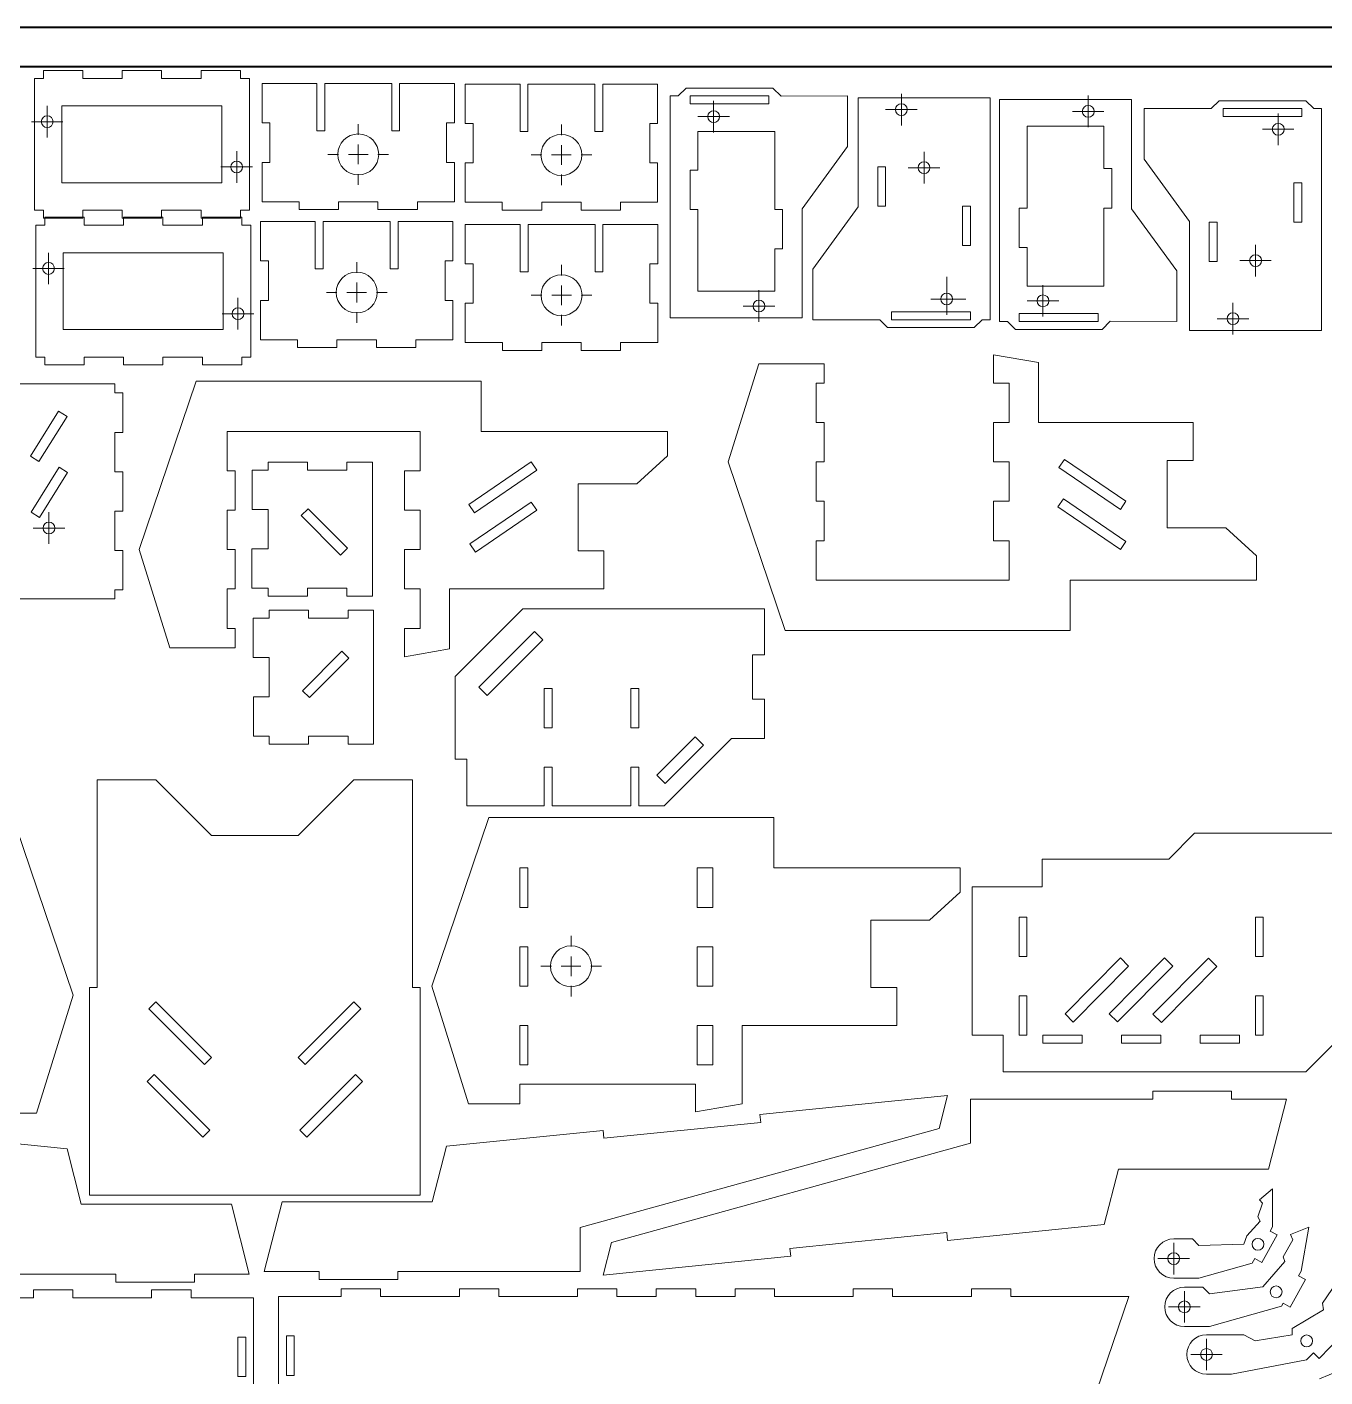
# Model space of a CAD drawing. Header units: millimetres. Extents: x 0 to 1189, y 0 to 841.
# Drawn here: x 440.5 to 770, y 498.4 to 841.2 of the extents above; entities that cross this region are included whole.
import ezdxf

# ---------------------------------------------------------------- set-up
doc = ezdxf.new("R2010")
doc.units = ezdxf.units.MM

# ---------------------------------------------------------------- blocks, each defined once
blk = doc.blocks.new('SW_CENTERMARKSYMBOL_99')
at = {"color": 0, "linetype": 'Continuous', "lineweight": 0}
for p, q in [((0, 5), (0, 7.7)), ((-5, 0), (-7.7, 0)), ((0, 0), (-2.5, 0)), ((0, 0), (0, 2.5)), ((0, 0), (0, -2.5)), ((0, 0), (2.5, 0)), ((5, 0), (7.7, 0)), ((0, -5), (0, -7.7))]:
    blk.add_line(p, q, dxfattribs=at)
blk = doc.blocks.new('SW_CENTERMARKSYMBOL_103')
at = {"color": 0, "linetype": 'Continuous', "lineweight": 0}
for p, q in [((0, 2.5), (0, 4)), ((-2.5, 0), (-4, 0)), ((0, 0), (-2.5, 0)), ((0, 0), (0, 2.5)), ((0, 0), (0, -2.5)), ((0, 0), (2.5, 0)), ((2.5, 0), (4, 0)), ((0, -2.5), (0, -4))]:
    blk.add_line(p, q, dxfattribs=at)
blk = doc.blocks.new('SW_CENTERMARKSYMBOL_104')
at = {"color": 0, "linetype": 'Continuous', "lineweight": 0}
for p, q in [((0, 2.5), (0, 4)), ((-2.5, 0), (-4, 0)), ((0, 0), (-2.5, 0)), ((0, 0), (0, 2.5)), ((0, 0), (0, -2.5)), ((0, 0), (2.5, 0)), ((2.5, 0), (4, 0)), ((0, -2.5), (0, -4))]:
    blk.add_line(p, q, dxfattribs=at)
blk = doc.blocks.new('SW_CENTERMARKSYMBOL_107')
at = {"color": 0, "linetype": 'Continuous', "lineweight": 0}
for p, q in [((0, 2.5), (0, 4)), ((-2.5, 0), (-4, 0)), ((0, 0), (-2.5, 0)), ((0, 0), (0, 2.5)), ((0, 0), (0, -2.5)), ((0, 0), (2.5, 0)), ((2.5, 0), (4, 0)), ((0, -2.5), (0, -4))]:
    blk.add_line(p, q, dxfattribs=at)
blk = doc.blocks.new('SW_CENTERMARKSYMBOL_108')
at = {"color": 0, "linetype": 'Continuous', "lineweight": 0}
for p, q in [((0, 2.5), (0, 4)), ((-2.5, 0), (-4, 0)), ((0, 0), (-2.5, 0)), ((0, 0), (0, 2.5)), ((0, 0), (0, -2.5)), ((0, 0), (2.5, 0)), ((2.5, 0), (4, 0)), ((0, -2.5), (0, -4))]:
    blk.add_line(p, q, dxfattribs=at)
blk = doc.blocks.new('SW_CENTERMARKSYMBOL_110')
at = {"color": 0, "linetype": 'Continuous', "lineweight": 0}
for p, q in [((0, 2.5), (0, 4)), ((-2.5, 0), (-4, 0)), ((0, 0), (-2.5, 0)), ((0, 0), (0, 2.5)), ((0, 0), (0, -2.5)), ((0, 0), (2.5, 0)), ((2.5, 0), (4, 0)), ((0, -2.5), (0, -4))]:
    blk.add_line(p, q, dxfattribs=at)
blk = doc.blocks.new('SW_CENTERMARKSYMBOL_121')
at = {"color": 0, "linetype": 'Continuous', "lineweight": 0}
for p, q in [((0, 2.5), (0, 4)), ((-2.5, 0), (-4, 0)), ((0, 0), (-2.5, 0)), ((0, 0), (0, 2.5)), ((0, 0), (0, -2.5)), ((0, 0), (2.5, 0)), ((2.5, 0), (4, 0)), ((0, -2.5), (0, -4))]:
    blk.add_line(p, q, dxfattribs=at)
blk = doc.blocks.new('SW_CENTERMARKSYMBOL_122')
at = {"color": 0, "linetype": 'Continuous', "lineweight": 0}
for p, q in [((0, 2.5), (0, 4)), ((-2.5, 0), (-4, 0)), ((0, 0), (-2.5, 0)), ((0, 0), (0, 2.5)), ((0, 0), (0, -2.5)), ((0, 0), (2.5, 0)), ((2.5, 0), (4, 0)), ((0, -2.5), (0, -4))]:
    blk.add_line(p, q, dxfattribs=at)
blk = doc.blocks.new('SW_CENTERMARKSYMBOL_123')
at = {"color": 0, "linetype": 'Continuous', "lineweight": 0}
for p, q in [((0, 2.5), (0, 4)), ((-2.5, 0), (-4, 0)), ((0, 0), (-2.5, 0)), ((0, 0), (0, 2.5)), ((0, 0), (0, -2.5)), ((0, 0), (2.5, 0)), ((2.5, 0), (4, 0)), ((0, -2.5), (0, -4))]:
    blk.add_line(p, q, dxfattribs=at)
blk = doc.blocks.new('SW_CENTERMARKSYMBOL_124')
at = {"color": 0, "linetype": 'Continuous', "lineweight": 0}
for p, q in [((0, 2.5), (0, 4)), ((-2.5, 0), (-4, 0)), ((0, 0), (-2.5, 0)), ((0, 0), (0, 2.5)), ((0, 0), (0, -2.5)), ((0, 0), (2.5, 0)), ((2.5, 0), (4, 0)), ((0, -2.5), (0, -4))]:
    blk.add_line(p, q, dxfattribs=at)
blk = doc.blocks.new('SW_CENTERMARKSYMBOL_125')
at = {"color": 0, "linetype": 'Continuous', "lineweight": 0}
for p, q in [((0, 2.5), (0, 5.63)), ((-2.5, 0), (-4, 0)), ((0, 0), (-2.5, 0)), ((0, 0), (0, 2.5)), ((0, 0), (0, -2.5)), ((0, 0), (2.5, 0)), ((2.5, 0), (4.88, 0)), ((0, -2.5), (0, -4))]:
    blk.add_line(p, q, dxfattribs=at)
blk = doc.blocks.new('SW_CENTERMARKSYMBOL_126')
at = {"color": 0, "linetype": 'Continuous', "lineweight": 0}
for p, q in [((0, 2.5), (0, 4)), ((-2.5, 0), (-4, 0)), ((0, 0), (-2.5, 0)), ((0, 0), (0, 2.5)), ((0, 0), (0, -2.5)), ((0, 0), (2.5, 0)), ((2.5, 0), (4, 0)), ((0, -2.5), (0, -4))]:
    blk.add_line(p, q, dxfattribs=at)
blk = doc.blocks.new('SW_CENTERMARKSYMBOL_127')
at = {"color": 0, "linetype": 'Continuous', "lineweight": 0}
for p, q in [((0, 2.5), (0, 4)), ((-2.5, 0), (-4, 0)), ((0, 0), (-2.5, 0)), ((0, 0), (0, 2.5)), ((0, 0), (0, -2.5)), ((0, 0), (2.5, 0)), ((2.5, 0), (4, 0)), ((0, -2.5), (0, -4))]:
    blk.add_line(p, q, dxfattribs=at)
blk = doc.blocks.new('SW_CENTERMARKSYMBOL_128')
at = {"color": 0, "linetype": 'Continuous', "lineweight": 0}
for p, q in [((0, 2.5), (0, 4)), ((-2.5, 0), (-4, 0)), ((0, 0), (-2.5, 0)), ((0, 0), (0, 2.5)), ((0, 0), (0, -2.5)), ((0, 0), (2.5, 0)), ((2.5, 0), (4, 0)), ((0, -2.5), (0, -4))]:
    blk.add_line(p, q, dxfattribs=at)
blk = doc.blocks.new('SW_CENTERMARKSYMBOL_129')
at = {"color": 0, "linetype": 'Continuous', "lineweight": 0}
for p, q in [((0, 2.5), (0, 4)), ((-2.5, 0), (-4, 0)), ((0, 0), (-2.5, 0)), ((0, 0), (0, 2.5)), ((0, 0), (0, -2.5)), ((0, 0), (2.5, 0)), ((2.5, 0), (4, 0)), ((0, -2.5), (0, -4))]:
    blk.add_line(p, q, dxfattribs=at)
blk = doc.blocks.new('SW_CENTERMARKSYMBOL_130')
at = {"color": 0, "linetype": 'Continuous', "lineweight": 0}
for p, q in [((0, 2.5), (0, 4)), ((-2.5, 0), (-4, 0)), ((0, 0), (-2.5, 0)), ((0, 0), (0, 2.5)), ((0, 0), (0, -2.5)), ((0, 0), (2.5, 0)), ((2.5, 0), (4, 0)), ((0, -2.5), (0, -4))]:
    blk.add_line(p, q, dxfattribs=at)
blk = doc.blocks.new('SW_CENTERMARKSYMBOL_135')
at = {"color": 0, "linetype": 'Continuous', "lineweight": 0}
for p, q in [((0, 5), (0, 7.7)), ((-5, 0), (-7.7, 0)), ((0, 0), (-2.5, 0)), ((0, 0), (0, 2.5)), ((0, 0), (0, -2.5)), ((0, 0), (2.5, 0)), ((5, 0), (7.7, 0)), ((0, -5), (0, -7.7))]:
    blk.add_line(p, q, dxfattribs=at)
blk = doc.blocks.new('SW_CENTERMARKSYMBOL_136')
at = {"color": 0, "linetype": 'Continuous', "lineweight": 0}
for p, q in [((0, 5), (0, 7.7)), ((-5, 0), (-7.7, 0)), ((0, 0), (-2.5, 0)), ((0, 0), (0, 2.5)), ((0, 0), (0, -2.5)), ((0, 0), (2.5, 0)), ((5, 0), (7.7, 0)), ((0, -5), (0, -7.7))]:
    blk.add_line(p, q, dxfattribs=at)
blk = doc.blocks.new('SW_CENTERMARKSYMBOL_160')
at = {"color": 0, "linetype": 'Continuous', "lineweight": 0}
for p, q in [((0, 2.5), (0, 4)), ((-2.5, 0), (-4, 0)), ((0, 0), (-2.5, 0)), ((0, 0), (0, 2.5)), ((0, 0), (0, -2.5)), ((0, 0), (2.5, 0)), ((2.5, 0), (4, 0)), ((0, -2.5), (0, -4))]:
    blk.add_line(p, q, dxfattribs=at)
blk = doc.blocks.new('SW_CENTERMARKSYMBOL_162')
at = {"color": 0, "linetype": 'Continuous', "lineweight": 0}
for p, q in [((0, 2.5), (0, 4)), ((-2.5, 0), (-4, 0)), ((0, 0), (-2.5, 0)), ((0, 0), (0, 2.5)), ((0, 0), (0, -2.5)), ((0, 0), (2.5, 0)), ((2.5, 0), (4, 0)), ((0, -2.5), (0, -4))]:
    blk.add_line(p, q, dxfattribs=at)
blk = doc.blocks.new('SW_CENTERMARKSYMBOL_164')
at = {"color": 0, "linetype": 'Continuous', "lineweight": 0}
for p, q in [((0, 2.5), (0, 4)), ((-2.5, 0), (-4, 0)), ((0, 0), (-2.5, 0)), ((0, 0), (0, 2.5)), ((0, 0), (0, -2.5)), ((0, 0), (2.5, 0)), ((2.5, 0), (4, 0)), ((0, -2.5), (0, -4))]:
    blk.add_line(p, q, dxfattribs=at)
blk = doc.blocks.new('SW_CENTERMARKSYMBOL_167')
at = {"color": 0, "linetype": 'Continuous', "lineweight": 0}
for p, q in [((0, 5), (0, 7.7)), ((-5, 0), (-7.7, 0)), ((0, 0), (-2.5, 0)), ((0, 0), (0, 2.5)), ((0, 0), (0, -2.5)), ((0, 0), (2.5, 0)), ((5, 0), (7.7, 0)), ((0, -5), (0, -7.7))]:
    blk.add_line(p, q, dxfattribs=at)
blk = doc.blocks.new('SW_CENTERMARKSYMBOL_168')
at = {"color": 0, "linetype": 'Continuous', "lineweight": 0}
for p, q in [((0, 5), (0, 7.7)), ((-5, 0), (-7.7, 0)), ((0, 0), (-2.5, 0)), ((0, 0), (0, 2.5)), ((0, 0), (0, -2.5)), ((0, 0), (2.5, 0)), ((5, 0), (7.7, 0)), ((0, -5), (0, -7.7))]:
    blk.add_line(p, q, dxfattribs=at)

msp = doc.modelspace()

# ---------------------------------------------------------------- linework, layer by layer
at = {"color": 7, "linetype": 'Continuous', "lineweight": 40}
for p, q in [((0.08, 841.21), (1189.08, 841.21)), ((25.08, 831.21), (1179.08, 831.21))]:
    msp.add_line(p, q, dxfattribs=at)
at = {"color": 7, "linetype": 'Continuous', "lineweight": 15}
for p, q in [((444.69, 830.17), (444.69, 828.17)), ((454.69, 830.17), (444.69, 830.17)), ((454.69, 828.17), (454.69, 830.17)), ((464.69, 830.17), (464.69, 828.17)), ((474.69, 830.17), (464.69, 830.17)), ((474.69, 828.17), (474.69, 830.17)), ((484.69, 830.17), (484.69, 828.17)), ((494.69, 830.17), (484.69, 830.17)), ((494.69, 828.17), (494.69, 830.17)), ((444.69, 828.17), (442.39, 828.17)), ((442.39, 828.17), (442.39, 794.67)), ((464.69, 828.17), (454.69, 828.17)), ((484.69, 828.17), (474.69, 828.17)), ((496.99, 828.17), (494.69, 828.17)), ((496.99, 794.67), (496.99, 828.17)), ((514.1, 826.84), (500.18, 826.84)), ((500.18, 826.84), (500.18, 816.84)), ((514.1, 814.84), (514.1, 826.84)), ((516.1, 826.84), (516.1, 814.84)), ((533.1, 826.84), (516.1, 826.84)), ((533.1, 814.84), (533.1, 826.84)), ((535.1, 826.84), (535.1, 814.84)), ((549.02, 826.84), (535.1, 826.84)), ((549.02, 816.84), (549.02, 826.84)), ((565.67, 826.71), (551.75, 826.71)), ((551.75, 826.71), (551.75, 816.71)), ((565.67, 814.71), (565.67, 826.71)), ((567.67, 826.71), (567.67, 814.71)), ((584.67, 826.71), (567.67, 826.71)), ((584.67, 814.71), (584.67, 826.71)), ((586.67, 826.71), (586.67, 814.71)), ((600.59, 826.71), (586.67, 826.71)), ((600.59, 816.71), (600.59, 826.71)), ((605.82, 823.71), (603.82, 823.71)), ((603.82, 823.71), (603.82, 767.36)), ((607.82, 825.71), (605.82, 823.71)), ((629.82, 825.71), (607.82, 825.71)), ((628.82, 823.71), (608.82, 823.71)), ((608.82, 823.71), (608.82, 821.71)), ((628.82, 821.71), (628.82, 823.71)), ((631.92, 823.61), (629.82, 825.71)), ((648.82, 823.71), (631.92, 823.61)), ((648.82, 810.84), (648.82, 823.71)), ((651.48, 823.24), (651.48, 795.54)), ((684.98, 823.24), (651.48, 823.24)), ((684.98, 766.89), (684.98, 823.24)), ((687.41, 822.78), (720.91, 822.78)), ((687.41, 766.43), (687.41, 822.78)), ((720.91, 822.78), (720.91, 795.07)), ((489.99, 821.17), (449.39, 821.17)), ((449.39, 821.17), (449.39, 801.67)), ((489.99, 801.67), (489.99, 821.17)), ((608.82, 821.71), (628.82, 821.71)), ((724.14, 807.63), (724.14, 820.5)), ((724.14, 820.5), (741.14, 820.5)), ((741.14, 820.5), (743.14, 822.5)), ((743.14, 822.5), (765.14, 822.5)), ((744.14, 818.5), (744.14, 820.5)), ((744.14, 820.5), (764.14, 820.5)), ((764.14, 820.5), (764.14, 818.5)), ((765.14, 822.5), (767.14, 820.5)), ((767.14, 820.5), (769.14, 820.5)), ((769.14, 820.5), (769.14, 764.15)), ((500.18, 816.84), (502.18, 816.84)), ((502.18, 816.84), (502.18, 806.84)), ((547.02, 816.84), (549.02, 816.84)), ((547.02, 806.84), (547.02, 816.84)), ((551.75, 816.71), (553.75, 816.71)), ((553.75, 816.71), (553.75, 806.71)), ((598.59, 816.71), (600.59, 816.71)), ((598.59, 806.71), (598.59, 816.71)), ((694.41, 816.03), (713.91, 816.03)), ((694.41, 795.25), (694.41, 816.03)), ((713.91, 816.03), (713.91, 805.25)), ((764.14, 818.5), (744.14, 818.5)), ((516.1, 814.84), (514.1, 814.84)), ((535.1, 814.84), (533.1, 814.84)), ((567.67, 814.71), (565.67, 814.71)), ((586.67, 814.71), (584.67, 814.71)), ((630.32, 814.71), (610.82, 814.71)), ((610.82, 814.71), (610.82, 804.88)), ((630.32, 794.88), (630.32, 814.71)), ((637.32, 795.06), (648.82, 810.84)), ((500.18, 806.84), (500.18, 796.84)), ((502.18, 806.84), (500.18, 806.84)), ((549.02, 806.84), (547.02, 806.84)), ((549.02, 796.84), (549.02, 806.84)), ((551.75, 806.71), (551.75, 796.71)), ((553.75, 806.71), (551.75, 806.71)), ((600.59, 806.71), (598.59, 806.71)), ((600.59, 796.71), (600.59, 806.71)), ((658.48, 805.71), (656.48, 805.71)), ((656.48, 805.71), (656.48, 795.71)), ((658.48, 795.71), (658.48, 805.71)), ((735.64, 791.85), (724.14, 807.63)), ((608.82, 804.88), (608.82, 794.88)), ((610.82, 804.88), (608.82, 804.88)), ((713.91, 805.25), (715.91, 805.25)), ((715.91, 805.25), (715.91, 795.25)), ((449.39, 801.67), (489.99, 801.67)), ((762.14, 801.67), (764.14, 801.67)), ((762.14, 791.67), (762.14, 801.67)), ((764.14, 801.67), (764.14, 791.67)), ((500.18, 796.84), (509.6, 796.84)), ((509.6, 796.84), (509.6, 794.84)), ((519.6, 796.84), (529.6, 796.84)), ((519.6, 794.84), (519.6, 796.84)), ((529.6, 796.84), (529.6, 794.84)), ((539.6, 796.84), (549.02, 796.84)), ((539.6, 794.84), (539.6, 796.84)), ((551.75, 796.71), (561.17, 796.71)), ((561.17, 796.71), (561.17, 794.71)), ((571.17, 796.71), (581.17, 796.71)), ((571.17, 794.71), (571.17, 796.71)), ((581.17, 796.71), (581.17, 794.71)), ((591.17, 796.71), (600.59, 796.71)), ((591.17, 794.71), (591.17, 796.71)), ((651.48, 795.54), (639.98, 779.76)), ((656.48, 795.71), (658.48, 795.71)), ((679.98, 795.71), (677.98, 795.71)), ((677.98, 795.71), (677.98, 785.71)), ((679.98, 785.71), (679.98, 795.71)), ((442.39, 794.67), (444.69, 794.67)), ((444.69, 794.67), (444.69, 792.67)), ((444.69, 792.67), (454.69, 792.67)), ((445.02, 792.91), (445.02, 790.91)), ((455.02, 792.91), (445.02, 792.91)), ((454.69, 794.67), (464.69, 794.67)), ((454.69, 792.67), (454.69, 794.67)), ((455.02, 790.91), (455.02, 792.91)), ((464.69, 794.67), (464.69, 792.67)), ((464.69, 792.67), (474.69, 792.67)), ((465.02, 792.91), (465.02, 790.91)), ((475.02, 792.91), (465.02, 792.91)), ((474.69, 794.67), (484.69, 794.67)), ((474.69, 792.67), (474.69, 794.67)), ((475.02, 790.91), (475.02, 792.91)), ((484.69, 794.67), (484.69, 792.67)), ((484.69, 792.67), (494.69, 792.67)), ((485.02, 792.91), (485.02, 790.91)), ((495.02, 792.91), (485.02, 792.91)), ((494.69, 794.67), (496.99, 794.67)), ((494.69, 792.67), (494.69, 794.67)), ((495.02, 790.91), (495.02, 792.91)), ((509.6, 794.84), (519.6, 794.84)), ((529.6, 794.84), (539.6, 794.84)), ((561.17, 794.71), (571.17, 794.71)), ((581.17, 794.71), (591.17, 794.71)), ((608.82, 794.88), (610.82, 794.88)), ((610.82, 794.88), (610.82, 774.11)), ((632.32, 794.88), (630.32, 794.88)), ((632.32, 784.88), (632.32, 794.88)), ((637.32, 767.36), (637.32, 795.06)), ((692.41, 785.25), (692.41, 795.25)), ((692.41, 795.25), (694.41, 795.25)), ((713.91, 795.25), (713.91, 775.43)), ((715.91, 795.25), (713.91, 795.25)), ((720.91, 795.07), (732.41, 779.3)), ((445.02, 790.91), (442.72, 790.91)), ((442.72, 790.91), (442.72, 757.41)), ((465.02, 790.91), (455.02, 790.91)), ((485.02, 790.91), (475.02, 790.91)), ((497.32, 790.91), (495.02, 790.91)), ((497.32, 757.41), (497.32, 790.91)), ((513.7, 791.8), (499.78, 791.8)), ((499.78, 791.8), (499.78, 781.8)), ((513.7, 779.8), (513.7, 791.8)), ((515.7, 791.8), (515.7, 779.8)), ((532.7, 791.8), (515.7, 791.8)), ((532.7, 779.8), (532.7, 791.8)), ((534.7, 791.8), (534.7, 779.8)), ((548.62, 791.8), (534.7, 791.8)), ((548.62, 781.8), (548.62, 791.8)), ((565.7, 791.08), (551.78, 791.08)), ((551.78, 791.08), (551.78, 781.08)), ((565.7, 779.08), (565.7, 791.08)), ((567.7, 791.08), (567.7, 779.08)), ((584.7, 791.08), (567.7, 791.08)), ((584.7, 779.08), (584.7, 791.08)), ((586.7, 791.08), (586.7, 779.08)), ((600.62, 791.08), (586.7, 791.08)), ((600.62, 781.08), (600.62, 791.08)), ((735.64, 764.15), (735.64, 791.85)), ((740.64, 781.67), (740.64, 791.67)), ((740.64, 791.67), (742.64, 791.67)), ((742.64, 791.67), (742.64, 781.67)), ((764.14, 791.67), (762.14, 791.67)), ((677.98, 785.71), (679.98, 785.71)), ((694.41, 785.25), (692.41, 785.25)), ((694.41, 775.43), (694.41, 785.25)), ((490.32, 783.91), (449.72, 783.91)), ((449.72, 783.91), (449.72, 764.41)), ((490.32, 764.41), (490.32, 783.91)), ((499.78, 781.8), (501.78, 781.8)), ((501.78, 781.8), (501.78, 771.8)), ((546.62, 781.8), (548.62, 781.8)), ((546.62, 771.8), (546.62, 781.8)), ((630.32, 774.11), (630.32, 784.88)), ((630.32, 784.88), (632.32, 784.88)), ((742.64, 781.67), (740.64, 781.67)), ((515.7, 779.8), (513.7, 779.8)), ((534.7, 779.8), (532.7, 779.8)), ((551.78, 781.08), (553.78, 781.08)), ((553.78, 781.08), (553.78, 771.08)), ((567.7, 779.08), (565.7, 779.08)), ((586.7, 779.08), (584.7, 779.08)), ((598.62, 781.08), (600.62, 781.08)), ((598.62, 771.08), (598.62, 781.08)), ((639.98, 779.76), (639.98, 766.89)), ((732.41, 779.3), (732.41, 766.43)), ((713.91, 775.43), (694.41, 775.43)), ((499.78, 771.8), (499.78, 761.8)), ((501.78, 771.8), (499.78, 771.8)), ((548.62, 771.8), (546.62, 771.8)), ((548.62, 761.8), (548.62, 771.8)), ((610.82, 774.11), (630.32, 774.11)), ((551.78, 771.08), (551.78, 761.08)), ((553.78, 771.08), (551.78, 771.08)), ((600.62, 771.08), (598.62, 771.08)), ((600.62, 761.08), (600.62, 771.08)), ((679.98, 768.89), (659.98, 768.89)), ((659.98, 768.89), (659.98, 766.89)), ((679.98, 766.89), (679.98, 768.89)), ((692.41, 768.43), (712.41, 768.43)), ((692.41, 766.43), (692.41, 768.43)), ((712.41, 768.43), (712.41, 766.43)), ((603.82, 767.36), (637.32, 767.36)), ((639.98, 766.89), (656.98, 766.89)), ((656.98, 766.89), (658.98, 764.89)), ((658.98, 764.89), (680.98, 764.89)), ((659.98, 766.89), (679.98, 766.89)), ((680.98, 764.89), (682.98, 766.89)), ((682.98, 766.89), (684.98, 766.89)), ((689.41, 766.43), (687.41, 766.43)), ((691.41, 764.43), (689.41, 766.43)), ((712.41, 766.43), (692.41, 766.43)), ((715.51, 766.53), (713.41, 764.43)), ((732.41, 766.43), (715.51, 766.53)), ((449.72, 764.41), (490.32, 764.41)), ((499.78, 761.8), (509.2, 761.8)), ((509.2, 761.8), (509.2, 759.8)), ((519.2, 761.8), (529.2, 761.8)), ((519.2, 759.8), (519.2, 761.8)), ((529.2, 761.8), (529.2, 759.8)), ((539.2, 761.8), (548.62, 761.8)), ((539.2, 759.8), (539.2, 761.8)), ((551.78, 761.08), (561.2, 761.08)), ((561.2, 761.08), (561.2, 759.08)), ((571.2, 761.08), (581.2, 761.08)), ((571.2, 759.08), (571.2, 761.08)), ((581.2, 761.08), (581.2, 759.08)), ((591.2, 761.08), (600.62, 761.08)), ((591.2, 759.08), (591.2, 761.08)), ((713.41, 764.43), (691.41, 764.43)), ((769.14, 764.15), (735.64, 764.15)), ((509.2, 759.8), (519.2, 759.8)), ((529.2, 759.8), (539.2, 759.8)), ((561.2, 759.08), (571.2, 759.08)), ((581.2, 759.08), (591.2, 759.08)), ((685.87, 750.78), (685.87, 758.01)), ((685.87, 758.01), (697.31, 756.02)), ((442.72, 757.41), (445.02, 757.41)), ((445.02, 757.41), (445.02, 755.41)), ((445.02, 755.41), (455.02, 755.41)), ((455.02, 757.41), (465.02, 757.41)), ((455.02, 755.41), (455.02, 757.41)), ((465.02, 757.41), (465.02, 755.41)), ((465.02, 755.41), (475.02, 755.41)), ((475.02, 757.41), (485.02, 757.41)), ((475.02, 755.41), (475.02, 757.41)), ((485.02, 757.41), (485.02, 755.41)), ((485.02, 755.41), (495.02, 755.41)), ((495.02, 757.41), (497.32, 757.41)), ((495.02, 755.41), (495.02, 757.41)), ((618.53, 730.78), (626.3, 755.72)), ((626.3, 755.72), (642.87, 755.72)), ((642.87, 755.72), (642.87, 750.78)), ((697.31, 756.02), (697.31, 740.78)), ((483.46, 751.31), (468.98, 708.51)), ((555.81, 751.31), (483.46, 751.31)), ((555.81, 738.51), (555.81, 751.31)), ((642.87, 750.78), (640.87, 750.78)), ((640.87, 750.78), (640.87, 740.78)), ((689.87, 750.78), (685.87, 750.78)), ((689.87, 740.78), (689.87, 750.78)), ((462.83, 750.58), (429.33, 750.58)), ((462.83, 748.28), (462.83, 750.58)), ((464.83, 748.28), (462.83, 748.28)), ((464.83, 738.28), (464.83, 748.28)), ((448.54, 743.65), (441.4, 732.2)), ((443.52, 730.88), (450.67, 742.33)), ((450.67, 742.33), (448.54, 743.65)), ((640.87, 740.78), (642.87, 740.78)), ((642.87, 740.78), (642.87, 730.78)), ((685.87, 730.78), (685.87, 740.78)), ((685.87, 740.78), (689.87, 740.78)), ((697.31, 740.78), (736.53, 740.78)), ((736.53, 740.78), (736.53, 731.12)), ((462.83, 738.28), (464.83, 738.28)), ((462.83, 728.28), (462.83, 738.28)), ((491.32, 738.51), (540.32, 738.51)), ((491.32, 728.51), (491.32, 738.51)), ((540.32, 738.51), (540.32, 728.51)), ((603.08, 738.51), (555.81, 738.51)), ((603.08, 732.34), (603.08, 738.51)), ((441.4, 732.2), (443.52, 730.88)), ((511.7, 730.71), (501.7, 730.71)), ((501.7, 730.71), (501.7, 728.71)), ((511.7, 728.71), (511.7, 730.71)), ((521.7, 730.71), (521.7, 728.71)), ((528.2, 730.71), (521.7, 730.71)), ((528.2, 696.71), (528.2, 730.71)), ((568.52, 730.76), (552.68, 719.96)), ((569.93, 728.69), (568.52, 730.76)), ((595.31, 725.23), (603.08, 732.34)), ((633.01, 687.99), (618.53, 730.78)), ((642.87, 730.78), (640.87, 730.78)), ((640.87, 730.78), (640.87, 720.78)), ((689.87, 730.78), (685.87, 730.78)), ((689.87, 720.78), (689.87, 730.78)), ((702.47, 729.34), (703.88, 731.41)), ((703.88, 731.41), (719.48, 720.77)), ((736.53, 731.12), (729.96, 731.12)), ((729.96, 731.12), (729.96, 714.07)), ((448.69, 729.46), (441.54, 718.01)), ((443.66, 716.68), (450.81, 728.13)), ((450.81, 728.13), (448.69, 729.46)), ((464.83, 728.28), (462.83, 728.28)), ((464.83, 718.28), (464.83, 728.28)), ((493.32, 728.51), (491.32, 728.51)), ((493.32, 718.51), (493.32, 728.51)), ((497.7, 728.71), (497.7, 718.71)), ((501.7, 728.71), (497.7, 728.71)), ((521.7, 728.71), (511.7, 728.71)), ((536.32, 728.51), (536.32, 718.51)), ((540.32, 728.51), (536.32, 728.51)), ((554.08, 717.89), (569.93, 728.69)), ((718.07, 718.71), (702.47, 729.34)), ((580.41, 725.23), (595.31, 725.23)), ((580.41, 708.18), (580.41, 725.23)), ((552.68, 719.96), (554.08, 717.89)), ((568.52, 720.59), (552.92, 709.96)), ((569.93, 718.52), (568.52, 720.59)), ((640.87, 720.78), (642.87, 720.78)), ((642.87, 720.78), (642.87, 710.78)), ((685.87, 710.78), (685.87, 720.78)), ((685.87, 720.78), (689.87, 720.78)), ((702.23, 719.34), (703.63, 721.4)), ((703.63, 721.4), (719.48, 710.61)), ((719.48, 720.77), (718.07, 718.71)), ((441.54, 718.01), (443.66, 716.68)), ((462.83, 718.28), (464.83, 718.28)), ((462.83, 708.28), (462.83, 718.28)), ((491.32, 718.51), (493.32, 718.51)), ((491.32, 708.51), (491.32, 718.51)), ((497.7, 718.71), (501.7, 718.71)), ((501.7, 718.71), (501.7, 708.71)), ((511.89, 718.9), (510.12, 717.13)), ((510.12, 717.13), (520.12, 707.13)), ((521.89, 708.9), (511.89, 718.9)), ((536.32, 718.51), (540.32, 718.51)), ((540.32, 718.51), (540.32, 708.51)), ((554.33, 707.89), (569.93, 718.52)), ((718.07, 708.54), (702.23, 719.34)), ((729.96, 714.07), (744.86, 714.07)), ((744.86, 714.07), (752.63, 706.96)), ((552.92, 709.96), (554.33, 707.89)), ((642.87, 710.78), (640.87, 710.78)), ((640.87, 710.78), (640.87, 700.78)), ((689.87, 710.78), (685.87, 710.78)), ((689.87, 700.78), (689.87, 710.78)), ((719.48, 710.61), (718.07, 708.54)), ((464.83, 708.28), (462.83, 708.28)), ((464.83, 698.28), (464.83, 708.28)), ((468.98, 708.51), (476.75, 683.58)), ((493.32, 708.51), (491.32, 708.51)), ((493.32, 698.51), (493.32, 708.51)), ((497.61, 708.71), (497.61, 698.71)), ((501.7, 708.71), (497.61, 708.71)), ((520.12, 707.13), (521.89, 708.9)), ((536.32, 708.51), (536.32, 698.51)), ((540.32, 708.51), (536.32, 708.51)), ((586.98, 708.18), (580.41, 708.18)), ((586.98, 698.51), (586.98, 708.18)), ((752.63, 706.96), (752.63, 700.78)), ((640.87, 700.78), (689.87, 700.78)), ((752.63, 700.78), (705.36, 700.78)), ((705.36, 700.78), (705.36, 687.99)), ((429.33, 695.98), (462.83, 695.98)), ((462.83, 698.28), (464.83, 698.28)), ((462.83, 695.98), (462.83, 698.28)), ((491.32, 698.51), (493.32, 698.51)), ((491.32, 688.51), (491.32, 698.51)), ((497.61, 698.71), (501.7, 698.71)), ((501.7, 698.71), (501.7, 696.71)), ((501.7, 696.71), (511.7, 696.71)), ((511.7, 698.71), (521.7, 698.71)), ((511.7, 696.71), (511.7, 698.71)), ((521.7, 698.71), (521.7, 696.71)), ((521.7, 696.71), (528.2, 696.71)), ((536.32, 698.51), (540.32, 698.51)), ((540.32, 698.51), (540.32, 688.51)), ((547.76, 698.51), (586.98, 698.51)), ((547.76, 683.28), (547.76, 698.51)), ((502, 691.1), (502, 693.1)), ((502, 693.1), (512, 693.1)), ((512, 693.1), (512, 691.1)), ((522, 691.1), (522, 693.1)), ((522, 693.1), (528.5, 693.1)), ((528.5, 693.1), (528.5, 659.1)), ((549.16, 676.28), (566.35, 693.47)), ((566.35, 693.47), (627.72, 693.47)), ((627.72, 693.47), (627.72, 681.79)), ((497.91, 681.1), (497.91, 691.1)), ((497.91, 691.1), (502, 691.1)), ((512, 691.1), (522, 691.1)), ((493.32, 688.51), (491.32, 688.51)), ((493.32, 683.58), (493.32, 688.51)), ((536.32, 688.51), (536.32, 681.28)), ((540.32, 688.51), (536.32, 688.51)), ((555.19, 673.6), (569.33, 687.75)), ((571.45, 685.62), (557.31, 671.48)), ((569.33, 687.75), (571.45, 685.62)), ((705.36, 687.99), (633.01, 687.99)), ((476.75, 683.58), (493.32, 683.58)), ((510.42, 672.68), (520.42, 682.68)), ((520.42, 682.68), (522.19, 680.92)), ((536.32, 681.28), (547.76, 683.28)), ((502, 681.1), (497.91, 681.1)), ((502, 671.1), (502, 681.1)), ((522.19, 680.92), (512.19, 670.92)), ((627.72, 681.79), (624.72, 681.79)), ((624.72, 681.79), (624.72, 670.56)), ((549.16, 655.3), (549.16, 676.28)), ((512.19, 670.92), (510.42, 672.68)), ((557.31, 671.48), (555.19, 673.6)), ((571.8, 673.23), (573.8, 673.23)), ((571.8, 663.23), (571.8, 673.23)), ((573.8, 673.23), (573.8, 663.23)), ((593.8, 673.23), (595.8, 673.23)), ((593.8, 663.23), (593.8, 673.23)), ((595.8, 673.23), (595.8, 663.23)), ((498, 661.1), (498, 671.1)), ((498, 671.1), (502, 671.1)), ((624.72, 670.56), (627.72, 670.56)), ((627.72, 670.56), (627.72, 660.56)), ((573.8, 663.23), (571.8, 663.23)), ((595.8, 663.23), (593.8, 663.23)), ((502, 661.1), (498, 661.1)), ((502, 659.1), (502, 661.1)), ((512, 659.1), (502, 659.1)), ((522, 661.1), (512, 661.1)), ((512, 661.1), (512, 659.1)), ((522, 659.1), (522, 661.1)), ((528.5, 659.1), (522, 659.1)), ((600.4, 651.21), (610.14, 660.95)), ((619.37, 660.56), (602.28, 643.47)), ((612.26, 658.83), (602.52, 649.09)), ((610.14, 660.95), (612.26, 658.83)), ((627.72, 660.56), (619.37, 660.56)), ((552.16, 655.3), (549.16, 655.3)), ((552.16, 643.47), (552.16, 655.3)), ((573.8, 653.23), (571.8, 653.23)), ((571.8, 653.23), (571.8, 643.47)), ((573.8, 643.47), (573.8, 653.23)), ((595.8, 653.23), (593.8, 653.23)), ((593.8, 653.23), (593.8, 643.47)), ((595.8, 643.47), (595.8, 653.23)), ((458.34, 650.07), (458.34, 597.32)), ((473.18, 650.07), (458.34, 650.07)), ((487.32, 635.93), (473.18, 650.07)), ((523.5, 650.07), (509.35, 635.93)), ((538.34, 650.07), (523.5, 650.07)), ((538.34, 597.32), (538.34, 650.07)), ((602.52, 649.09), (600.4, 651.21)), ((571.8, 643.47), (552.16, 643.47)), ((593.8, 643.47), (573.8, 643.47)), ((602.28, 643.47), (595.8, 643.47)), ((437.77, 638.15), (452.26, 595.35)), ((557.76, 640.47), (543.27, 597.67)), ((630.1, 640.47), (557.76, 640.47)), ((630.1, 627.67), (630.1, 640.47)), ((509.35, 635.93), (487.32, 635.93)), ((736.9, 636.54), (730.34, 629.91)), ((792.61, 636.54), (736.9, 636.54)), ((567.62, 627.67), (565.62, 627.67)), ((565.62, 627.67), (565.62, 617.67)), ((567.62, 617.67), (567.62, 627.67)), ((614.62, 627.67), (610.62, 627.67)), ((610.62, 627.67), (610.62, 617.67)), ((614.62, 617.67), (614.62, 627.67)), ((677.38, 627.67), (630.1, 627.67)), ((677.38, 621.5), (677.38, 627.67)), ((698.23, 629.91), (698.23, 622.91)), ((730.34, 629.91), (698.23, 629.91)), ((669.61, 614.39), (677.38, 621.5)), ((680.48, 622.91), (680.48, 585.2)), ((698.23, 622.91), (680.48, 622.91)), ((565.62, 617.67), (567.62, 617.67)), ((610.62, 617.67), (614.62, 617.67)), ((654.7, 614.39), (669.61, 614.39)), ((654.7, 597.34), (654.7, 614.39)), ((692.35, 615.2), (692.35, 605.2)), ((694.35, 615.2), (692.35, 615.2)), ((694.35, 605.2), (694.35, 615.2)), ((752.35, 615.2), (752.35, 605.2)), ((754.35, 615.2), (752.35, 615.2)), ((754.35, 605.2), (754.35, 615.2)), ((567.62, 607.67), (565.62, 607.67)), ((565.62, 607.67), (565.62, 597.67)), ((567.62, 597.67), (567.62, 607.67)), ((614.62, 607.67), (610.62, 607.67)), ((610.62, 607.67), (610.62, 597.67)), ((614.62, 597.67), (614.62, 607.67)), ((692.35, 605.2), (694.35, 605.2)), ((718.1, 604.81), (704.02, 590.59)), ((729.29, 604.88), (715.22, 590.67)), ((720.16, 602.77), (718.1, 604.81)), ((740.4, 604.75), (726.33, 590.53)), ((731.42, 602.77), (729.29, 604.88)), ((742.54, 602.64), (740.4, 604.75)), ((752.35, 605.2), (754.35, 605.2)), ((706.08, 588.55), (720.16, 602.77)), ((717.35, 588.56), (731.42, 602.77)), ((728.47, 588.42), (742.54, 602.64)), ((456.34, 597.32), (456.34, 544.57)), ((458.34, 597.32), (456.34, 597.32)), ((540.34, 597.32), (538.34, 597.32)), ((540.34, 544.57), (540.34, 597.32)), ((543.27, 597.67), (552.6, 567.74)), ((565.62, 597.67), (567.62, 597.67)), ((610.62, 597.67), (614.62, 597.67)), ((661.28, 597.34), (654.7, 597.34)), ((661.28, 587.67), (661.28, 597.34)), ((452.26, 595.35), (442.93, 565.42)), ((473.18, 593.7), (471.41, 591.93)), ((487.32, 579.56), (473.18, 593.7)), ((523.5, 593.7), (509.35, 579.56)), ((525.26, 591.93), (523.5, 593.7)), ((694.35, 595.2), (692.35, 595.2)), ((692.35, 595.2), (692.35, 585.2)), ((694.35, 585.2), (694.35, 595.2)), ((754.35, 595.2), (752.35, 595.2)), ((752.35, 595.2), (752.35, 585.2)), ((754.35, 585.2), (754.35, 595.2)), ((471.41, 591.93), (485.55, 577.79)), ((511.12, 577.79), (525.26, 591.93)), ((704.02, 590.59), (706.08, 588.55)), ((715.22, 590.67), (717.35, 588.56)), ((726.33, 590.53), (728.47, 588.42)), ((567.62, 587.67), (565.62, 587.67)), ((565.62, 587.67), (565.62, 577.67)), ((567.62, 577.67), (567.62, 587.67)), ((614.62, 587.67), (610.62, 587.67)), ((610.62, 587.67), (610.62, 577.67)), ((614.62, 577.67), (614.62, 587.67)), ((622.06, 587.67), (661.28, 587.67)), ((622.06, 567.81), (622.06, 587.67)), ((680.48, 585.2), (688.35, 585.2)), ((688.35, 585.2), (688.35, 575.87)), ((692.35, 585.2), (694.35, 585.2)), ((708.35, 585.2), (698.35, 585.2)), ((698.35, 585.2), (698.35, 583.2)), ((698.35, 583.2), (708.35, 583.2)), ((708.35, 583.2), (708.35, 585.2)), ((728.35, 585.2), (718.35, 585.2)), ((718.35, 585.2), (718.35, 583.2)), ((718.35, 583.2), (728.35, 583.2)), ((728.35, 583.2), (728.35, 585.2)), ((748.35, 585.2), (738.35, 585.2)), ((738.35, 585.2), (738.35, 583.2)), ((738.35, 583.2), (748.35, 583.2)), ((748.35, 583.2), (748.35, 585.2)), ((752.35, 585.2), (754.35, 585.2)), ((765.19, 575.87), (772.8, 583.56)), ((485.55, 577.79), (487.32, 579.56)), ((509.35, 579.56), (511.12, 577.79)), ((565.62, 577.67), (567.62, 577.67)), ((610.62, 577.67), (614.62, 577.67)), ((472.78, 575.23), (471.02, 573.47)), ((471.02, 573.47), (485.16, 559.32)), ((486.93, 561.09), (472.78, 575.23)), ((523.89, 575.23), (509.75, 561.09)), ((511.51, 559.32), (525.66, 573.47)), ((525.66, 573.47), (523.89, 575.23)), ((565.62, 572.74), (610.17, 572.74)), ((565.62, 567.74), (565.62, 572.74)), ((610.17, 572.74), (610.17, 565.74)), ((688.35, 575.87), (765.19, 575.87)), ((674.18, 569.89), (626.56, 565.06)), ((672.06, 561.55), (674.18, 569.89)), ((726.31, 570.96), (726.31, 568.96)), ((746.31, 570.96), (726.31, 570.96)), ((746.31, 568.96), (746.31, 570.96)), ((552.6, 567.74), (565.62, 567.74)), ((610.17, 565.74), (622.06, 567.81)), ((679.99, 568.96), (679.99, 557.8)), ((726.31, 568.96), (679.99, 568.96)), ((760.21, 568.96), (746.31, 568.96)), ((755.69, 551.22), (760.21, 568.96)), ((442.93, 565.42), (429.91, 565.42)), ((626.76, 563.07), (586.96, 559.04)), ((626.56, 565.06), (626.76, 563.07)), ((410.91, 560.37), (450.7, 556.34)), ((485.16, 559.32), (486.93, 561.09)), ((509.75, 561.09), (511.51, 559.32)), ((586.76, 561.03), (546.96, 557)), ((580.96, 536.34), (672.06, 561.55)), ((586.96, 559.04), (586.76, 561.03)), ((450.7, 556.34), (454.28, 542.27)), ((546.96, 557), (543.38, 542.93)), ((679.99, 557.8), (588.89, 532.6)), ((713.98, 537.14), (717.57, 551.22)), ((717.57, 551.22), (755.69, 551.22)), ((753.4, 543.41), (756.69, 546.17)), ((756.69, 546.17), (756.69, 536.51)), ((454.28, 542.27), (492.41, 542.27)), ((456.34, 544.57), (540.34, 544.57)), ((492.41, 542.27), (496.93, 524.53)), ((505.25, 542.93), (500.74, 525.19)), ((543.38, 542.93), (505.25, 542.93)), ((752.99, 539.06), (754.11, 542.57)), ((754.11, 542.57), (753.4, 543.41)), ((753.55, 537.98), (752.99, 539.06)), ((580.96, 525.19), (580.96, 536.34)), ((634.19, 531.07), (673.99, 535.1)), ((673.99, 535.1), (674.19, 533.11)), ((674.19, 533.11), (713.98, 537.14)), ((750.13, 534.3), (753.55, 537.98)), ((756.69, 536.51), (756.1, 535.46)), ((756.1, 535.46), (757.85, 534.48)), ((761.28, 534.57), (765.95, 536.42)), ((765.95, 536.42), (763.94, 525.26)), ((588.89, 532.6), (586.76, 524.26)), ((731.62, 533.48), (736.34, 533.48)), ((736.34, 533.48), (738, 531.82)), ((738, 531.82), (749.44, 532.12)), ((749.44, 532.12), (750.13, 534.3)), ((757.85, 534.48), (753.94, 527.5)), ((759.39, 528.9), (761.81, 533.22)), ((761.81, 533.22), (761.28, 534.57)), ((586.76, 524.26), (634.39, 529.09)), ((634.39, 529.09), (634.19, 531.07)), ((752.19, 528.48), (751.53, 527.29)), ((753.94, 527.5), (752.19, 528.48)), ((759.86, 527.71), (759.39, 528.9)), ((463.03, 524.53), (416.71, 524.53)), ((463.03, 522.53), (463.03, 524.53)), ((483.03, 524.53), (483.03, 522.53)), ((496.93, 524.53), (483.03, 524.53)), ((500.74, 525.19), (514.64, 525.19)), ((514.64, 525.19), (514.64, 523.19)), ((534.64, 525.19), (580.96, 525.19)), ((534.64, 523.19), (534.64, 525.19)), ((751.53, 527.29), (738, 523.48)), ((754.22, 521.35), (759.86, 527.71)), ((763.94, 525.26), (763.3, 524.12)), ((483.03, 522.53), (463.03, 522.53)), ((514.64, 523.19), (534.64, 523.19)), ((738, 523.48), (731.62, 523.48)), ((734.32, 521.22), (739.04, 521.22)), ((739.04, 521.22), (740.7, 519.55)), ((740.7, 519.55), (754.22, 521.35)), ((765.05, 523.14), (761.14, 516.16)), ((763.3, 524.12), (765.05, 523.14)), ((769.34, 517.15), (773.06, 522.48)), ((422.14, 518.52), (442.14, 518.52)), ((442.14, 518.52), (442.14, 520.52)), ((442.14, 520.52), (452.14, 520.52)), ((452.14, 520.52), (452.14, 518.52)), ((452.14, 518.52), (472.14, 518.52)), ((472.14, 518.52), (472.14, 520.52)), ((472.14, 520.52), (482.14, 520.52)), ((482.14, 520.52), (482.14, 518.52)), ((482.14, 518.52), (498.04, 518.52)), ((498.04, 518.52), (498.04, 446.38)), ((504.37, 518.83), (504.37, 446.68)), ((520.26, 518.83), (504.37, 518.83)), ((520.26, 520.83), (520.26, 518.83)), ((530.26, 520.83), (520.26, 520.83)), ((530.26, 518.83), (530.26, 520.83)), ((550.26, 518.83), (530.26, 518.83)), ((550.26, 520.83), (550.26, 518.83)), ((560.26, 520.83), (550.26, 520.83)), ((560.26, 518.83), (560.26, 520.83)), ((580.26, 518.83), (560.26, 518.83)), ((580.26, 520.83), (580.26, 518.83)), ((590.26, 520.83), (580.26, 520.83)), ((590.26, 518.83), (590.26, 520.83)), ((600.26, 518.83), (590.26, 518.83)), ((600.26, 520.83), (600.26, 518.83)), ((610.26, 520.83), (600.26, 520.83)), ((610.26, 518.83), (610.26, 520.83)), ((620.26, 518.83), (610.26, 518.83)), ((620.26, 520.83), (620.26, 518.83)), ((630.26, 520.83), (620.26, 520.83)), ((630.26, 518.83), (630.26, 520.83)), ((650.26, 518.83), (630.26, 518.83)), ((650.26, 520.83), (650.26, 518.83)), ((660.26, 520.83), (650.26, 520.83)), ((660.26, 518.83), (660.26, 520.83)), ((680.26, 518.83), (660.26, 518.83)), ((680.26, 520.83), (680.26, 518.83)), ((690.26, 520.83), (680.26, 520.83)), ((690.26, 518.83), (690.26, 520.83)), ((720.22, 518.83), (690.26, 518.83)), ((709.02, 486.07), (720.22, 518.83)), ((758.95, 516.36), (740.7, 511.22)), ((759.39, 517.14), (758.95, 516.36)), ((761.14, 516.16), (759.39, 517.14)), ((761.71, 510.73), (769.65, 515.43)), ((769.65, 515.43), (769.34, 517.15)), ((740.7, 511.22), (734.32, 511.22)), ((494.04, 498.52), (494.04, 508.52)), ((494.04, 508.52), (496.04, 508.52)), ((496.04, 508.52), (496.04, 498.52)), ((508.37, 508.83), (506.37, 508.83)), ((506.37, 508.83), (506.37, 498.83)), ((508.37, 498.83), (508.37, 508.83)), ((739.93, 509.14), (749.37, 509.14)), ((749.37, 509.14), (752.25, 507.58)), ((752.25, 507.58), (761.71, 509.14)), ((761.71, 509.14), (761.71, 510.73)), ((774.11, 508.89), (768.54, 503.15)), ((767.1, 504.55), (765.36, 502.75)), ((768.54, 503.15), (767.1, 504.55)), ((765.36, 502.75), (746.31, 499.14)), ((496.04, 498.52), (494.04, 498.52)), ((506.37, 498.83), (508.37, 498.83)), ((746.31, 499.14), (739.93, 499.14)), ((768.63, 497.97), (773.56, 499.98))]:
    msp.add_line(p, q, dxfattribs=at)
for centre, radius in [((614.82, 818.46), 1.5), ((662.48, 820.24), 1.5), ((709.91, 819.78), 1.5), ((445.64, 817.17), 1.5), ((758.14, 815.25), 1.5), ((524.6, 808.85), 5.2), ((576.17, 808.72), 5.2), ((493.74, 805.67), 1.5), ((668.23, 805.49), 1.5), ((752.39, 781.9), 1.5), ((445.97, 779.91), 1.5), ((524.2, 773.8), 5.2), ((576.2, 773.09), 5.2), ((626.32, 770.36), 1.5), ((673.98, 772.14), 1.5), ((698.41, 771.68), 1.5), ((494.07, 768.41), 1.5), ((746.64, 767.15), 1.5), ((446.08, 713.98), 1.5), ((578.62, 602.72), 5.2), ((752.99, 532.12), 1.5), ((731.62, 528.48), 1.5), ((757.61, 520.03), 1.5), ((734.32, 516.22), 1.5), ((765.36, 507.58), 1.5), ((739.93, 504.14), 1.5)]:
    msp.add_circle(centre, radius, dxfattribs=at)
for centre in [(731.62, 528.48), (734.32, 516.22), (739.93, 504.14)]:
    msp.add_arc(centre, 5, 90, 270, dxfattribs=at)

# ---------------------------------------------------------------- block references
at = {"color": 7, "linetype": 'Continuous', "lineweight": 0}
for name, p in [('SW_CENTERMARKSYMBOL_126', (662.48, 820.24)), ('SW_CENTERMARKSYMBOL_124', (709.91, 819.78)), ('SW_CENTERMARKSYMBOL_103', (445.64, 817.17)), ('SW_CENTERMARKSYMBOL_121', (614.82, 818.46)), ('SW_CENTERMARKSYMBOL_167', (524.6, 808.85)), ('SW_CENTERMARKSYMBOL_135', (576.17, 808.72)), ('SW_CENTERMARKSYMBOL_128', (758.14, 815.25)), ('SW_CENTERMARKSYMBOL_104', (493.74, 805.67)), ('SW_CENTERMARKSYMBOL_127', (668.23, 805.49)), ('SW_CENTERMARKSYMBOL_130', (752.39, 781.9)), ('SW_CENTERMARKSYMBOL_107', (445.97, 779.91)), ('SW_CENTERMARKSYMBOL_168', (524.2, 773.8)), ('SW_CENTERMARKSYMBOL_136', (576.2, 773.09)), ('SW_CENTERMARKSYMBOL_125', (673.98, 772.14)), ('SW_CENTERMARKSYMBOL_123', (698.41, 771.68)), ('SW_CENTERMARKSYMBOL_108', (494.07, 768.41)), ('SW_CENTERMARKSYMBOL_122', (626.32, 770.36)), ('SW_CENTERMARKSYMBOL_129', (746.64, 767.15)), ('SW_CENTERMARKSYMBOL_110', (446.08, 713.98)), ('SW_CENTERMARKSYMBOL_99', (578.62, 602.72)), ('SW_CENTERMARKSYMBOL_164', (731.62, 528.48)), ('SW_CENTERMARKSYMBOL_162', (734.32, 516.22)), ('SW_CENTERMARKSYMBOL_160', (739.93, 504.14))]:
    msp.add_blockref(name, p, dxfattribs=at)

doc.saveas('drawing.dxf')
